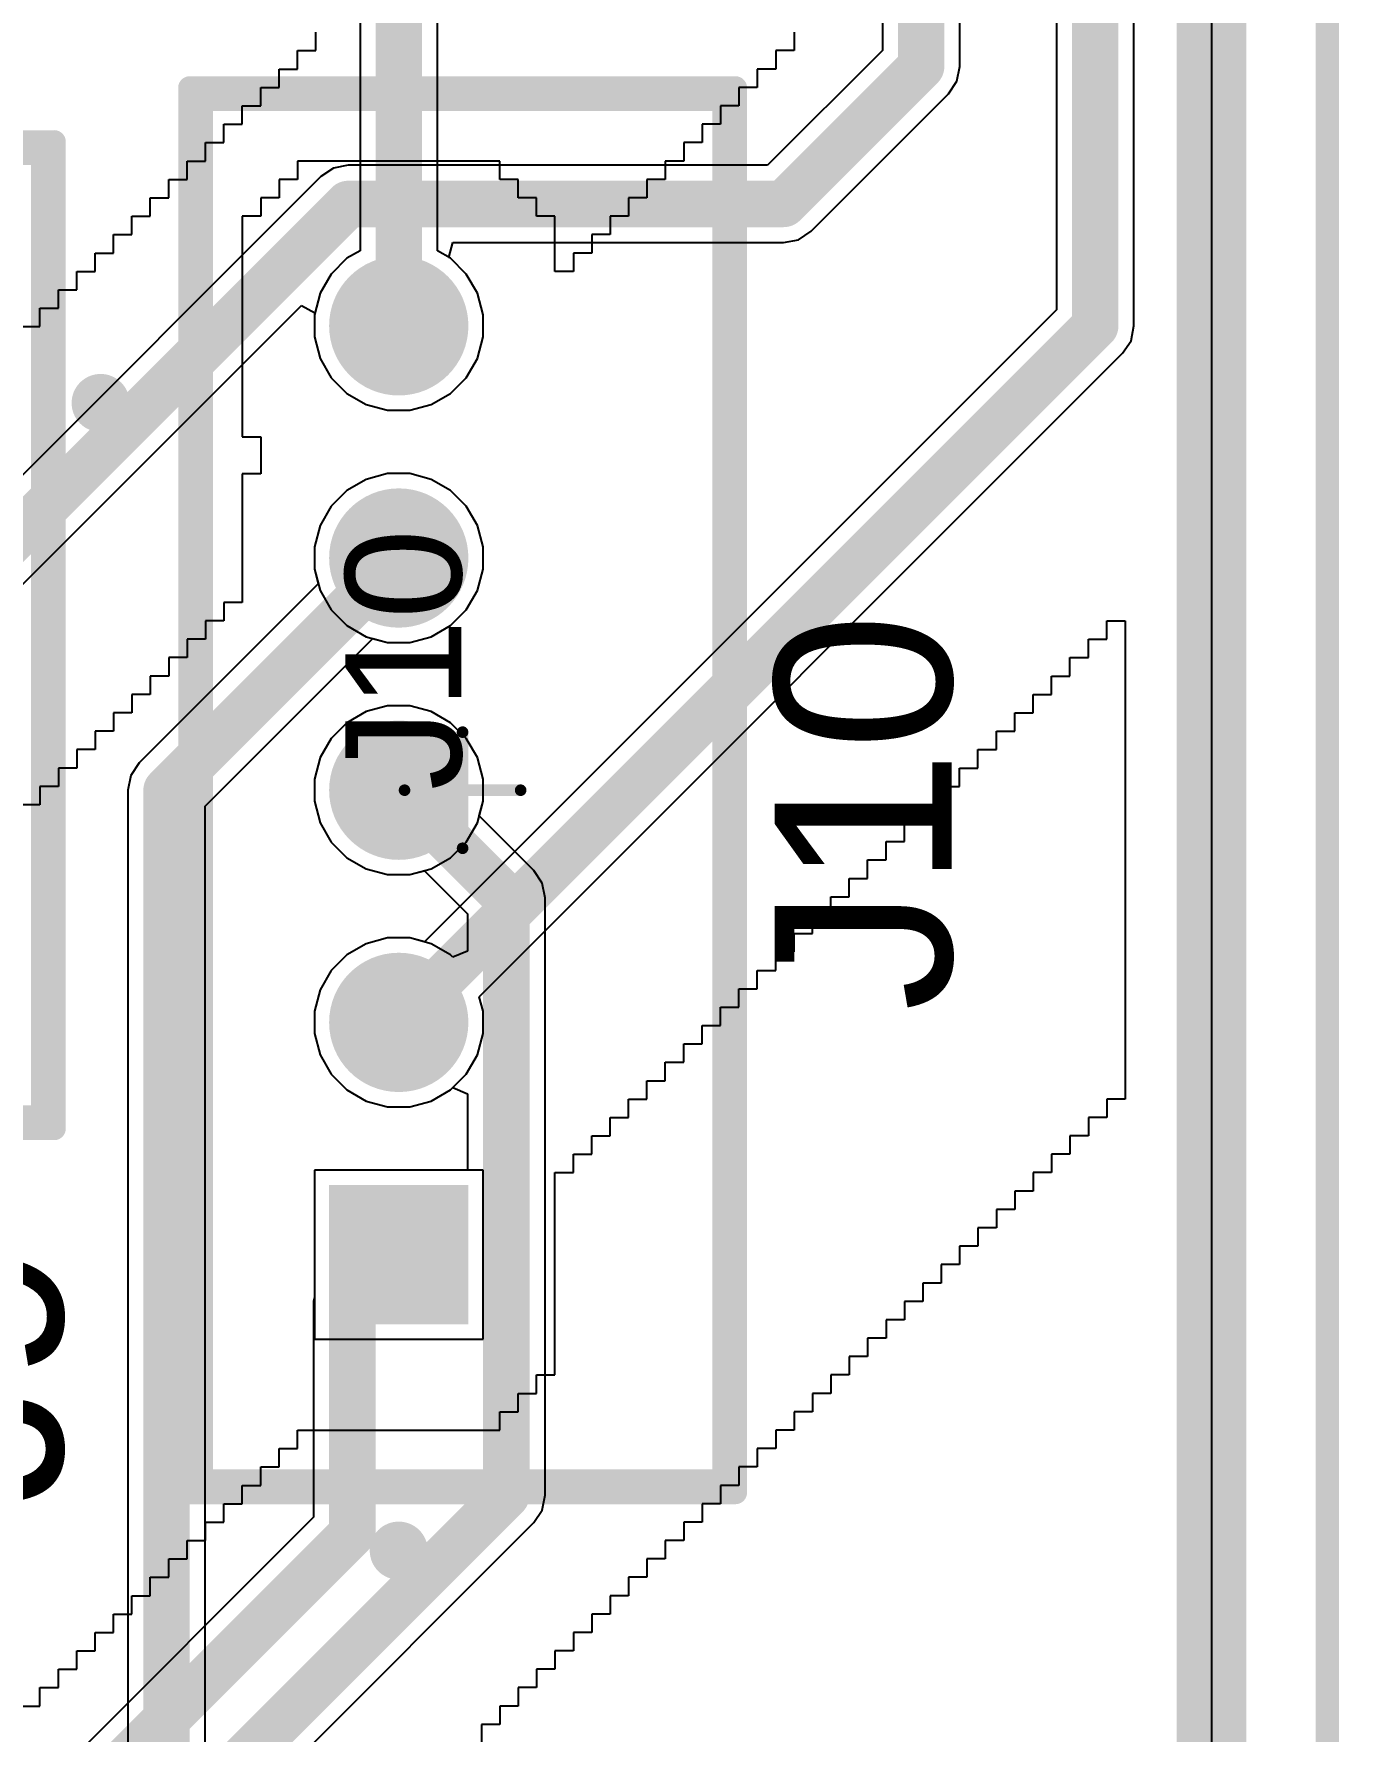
# Model space of a CAD drawing. Header units: inches. Extents: x 1.37 to 7.44, y 1.69 to 5.2.
# Drawn here: x 7.002 to 7.445, y 2.358 to 2.934 of the extents above; entities that cross this region are included whole.
import ezdxf

# ---------------------------------------------------------------- set-up
doc = ezdxf.new("R2010")
doc.units = ezdxf.units.IN
doc.header["$MEASUREMENT"] = 0
for name, color, linetype in [('Board', 216, 'Continuous'), ('Bottom Layer', 5, 'Continuous'), ('Bottom Overlay', 54, 'Continuous'), ('Bottom Solder', 6, 'Continuous'), ('Multi-Layer', 9, 'Continuous'), ('Pad Holes', 156, 'Continuous'), ('Top 3D Body', 56, 'Continuous'), ('Top Assembly', 56, 'Continuous'), ('Top Component Center', 56, 'Continuous'), ('Top Courtyard', 56, 'Continuous'), ('Top Layer', 1, 'Continuous'), ('Top Overlay', 2, 'Continuous'), ('Top Solder', 216, 'Continuous')]:
    doc.layers.add(name, color=color, linetype=linetype)
doc.styles.add('Arial', font='', dxfattribs={"height": 0.2})
doc.styles.get('Arial').set_extended_font_data('Arial')

# ---------------------------------------------------------------- blocks, each defined once
blk = doc.blocks.new('FP_B5B_PH_K_S_LF_SN_MFG_19')
at = {"layer": 'Bottom Layer'}
blk.add_hatch(color=5, dxfattribs=at).paths.add_polyline_path([(-0.1811, 0.04528), (-0.13386, 0.04528), (-0.13386, -0.00197), (-0.1811, -0.00197)])
h = blk.add_hatch(color=5, dxfattribs=at)
edge = h.paths.add_edge_path()
edge.add_arc((-0.07874, 0.02165), 0.02362, 0, 360)
h = blk.add_hatch(color=5, dxfattribs=at)
edge = h.paths.add_edge_path()
edge.add_arc((0, 0.02165), 0.02362, 0, 360)
h = blk.add_hatch(color=5, dxfattribs=at)
edge = h.paths.add_edge_path()
edge.add_arc((0.07874, 0.02165), 0.02362, 0, 360)
h = blk.add_hatch(color=5, dxfattribs=at)
edge = h.paths.add_edge_path()
edge.add_arc((0.15748, 0.02165), 0.02362, 0, 360)
at = {"layer": 'Bottom Solder'}
blk.add_hatch(color=6, dxfattribs=at).paths.add_polyline_path([(-0.1811, 0.04528), (-0.13386, 0.04528), (-0.13386, -0.00197), (-0.1811, -0.00197)])
h = blk.add_hatch(color=6, dxfattribs=at)
edge = h.paths.add_edge_path()
edge.add_arc((-0.07874, 0.02165), 0.02362, 0, 360)
h = blk.add_hatch(color=6, dxfattribs=at)
edge = h.paths.add_edge_path()
edge.add_arc((0, 0.02165), 0.02362, 0, 360)
h = blk.add_hatch(color=6, dxfattribs=at)
edge = h.paths.add_edge_path()
edge.add_arc((0.07874, 0.02165), 0.02362, 0, 360)
h = blk.add_hatch(color=6, dxfattribs=at)
edge = h.paths.add_edge_path()
edge.add_arc((0.15748, 0.02165), 0.02362, 0, 360)
at = {"layer": 'Multi-Layer'}
blk.add_hatch(color=9, dxfattribs=at).paths.add_polyline_path([(-0.1811, 0.04528), (-0.13386, 0.04528), (-0.13386, -0.00197), (-0.1811, -0.00197)])
h = blk.add_hatch(color=9, dxfattribs=at)
edge = h.paths.add_edge_path()
edge.add_arc((-0.07874, 0.02165), 0.02362, 0, 360)
h = blk.add_hatch(color=9, dxfattribs=at)
edge = h.paths.add_edge_path()
edge.add_arc((0, 0.02165), 0.02362, 0, 360)
h = blk.add_hatch(color=9, dxfattribs=at)
edge = h.paths.add_edge_path()
edge.add_arc((0.07874, 0.02165), 0.02362, 0, 360)
h = blk.add_hatch(color=9, dxfattribs=at)
edge = h.paths.add_edge_path()
edge.add_arc((0.15748, 0.02165), 0.02362, 0, 360)
at = {"layer": 'Pad Holes'}
h = blk.add_hatch(color=7, dxfattribs=at)
edge = h.paths.add_edge_path()
edge.add_arc((-0.15748, 0.02165), 0.01378, 0, 360)
h = blk.add_hatch(color=7, dxfattribs=at)
edge = h.paths.add_edge_path()
edge.add_arc((-0.07874, 0.02165), 0.01378, 0, 360)
h = blk.add_hatch(color=7, dxfattribs=at)
edge = h.paths.add_edge_path()
edge.add_arc((0, 0.02165), 0.01378, 0, 360)
h = blk.add_hatch(color=7, dxfattribs=at)
edge = h.paths.add_edge_path()
edge.add_arc((0.07874, 0.02165), 0.01378, 0, 360)
h = blk.add_hatch(color=7, dxfattribs=at)
edge = h.paths.add_edge_path()
edge.add_arc((0.15748, 0.02165), 0.01378, 0, 360)
at = {"layer": 'Top Layer'}
blk.add_hatch(color=1, dxfattribs=at).paths.add_polyline_path([(-0.1811, 0.04528), (-0.13386, 0.04528), (-0.13386, -0.00197), (-0.1811, -0.00197)])
h = blk.add_hatch(color=1, dxfattribs=at)
edge = h.paths.add_edge_path()
edge.add_arc((-0.07874, 0.02165), 0.02362, 0, 360)
h = blk.add_hatch(color=1, dxfattribs=at)
edge = h.paths.add_edge_path()
edge.add_arc((0, 0.02165), 0.02362, 0, 360)
h = blk.add_hatch(color=1, dxfattribs=at)
edge = h.paths.add_edge_path()
edge.add_arc((0.07874, 0.02165), 0.02362, 0, 360)
h = blk.add_hatch(color=1, dxfattribs=at)
edge = h.paths.add_edge_path()
edge.add_arc((0.15748, 0.02165), 0.02362, 0, 360)
at = {"layer": 'Top Solder'}
blk.add_hatch(color=216, dxfattribs=at).paths.add_polyline_path([(-0.1811, 0.04528), (-0.13386, 0.04528), (-0.13386, -0.00197), (-0.1811, -0.00197)])
h = blk.add_hatch(color=216, dxfattribs=at)
edge = h.paths.add_edge_path()
edge.add_arc((-0.07874, 0.02165), 0.02362, 0, 360)
h = blk.add_hatch(color=216, dxfattribs=at)
edge = h.paths.add_edge_path()
edge.add_arc((0, 0.02165), 0.02362, 0, 360)
h = blk.add_hatch(color=216, dxfattribs=at)
edge = h.paths.add_edge_path()
edge.add_arc((0.07874, 0.02165), 0.02362, 0, 360)
h = blk.add_hatch(color=216, dxfattribs=at)
edge = h.paths.add_edge_path()
edge.add_arc((0.15748, 0.02165), 0.02362, 0, 360)
at = {"layer": 'Top 3D Body'}
for points in [[(-0.23425, 0.08858, 0.00787, 0.00787, 0), (-0.23425, -0.08858, 0.00787, 0.00787, 0)], [(-0.23425, 0.08858, 0.00787, 0.00787, 0), (0.23425, 0.08858, 0.00787, 0.00787, 0)], [(0.23425, 0.08858, 0.00787, 0.00787, 0), (0.23425, -0.08858, 0.00787, 0.00787, 0)], [(-0.23425, -0.08858, 0.00787, 0.00787, 0), (0.23425, -0.08858, 0.00787, 0.00787, 0)]]:
    blk.add_lwpolyline(points, format="xyseb", dxfattribs=at)
for points in [[(-0.23622, 0.08858, 0.00394, 0.00394, 1), (-0.23228, 0.08858, 0.00394, 0.00394, 1)], [(-0.23622, 0.08858, 0.00394, 0.00394, 1), (-0.23228, 0.08858, 0.00394, 0.00394, 1)], [(0.23228, 0.08858, 0.00394, 0.00394, 1), (0.23622, 0.08858, 0.00394, 0.00394, 1)], [(0.23228, 0.08858, 0.00394, 0.00394, 1), (0.23622, 0.08858, 0.00394, 0.00394, 1)], [(-0.23622, -0.08858, 0.00394, 0.00394, 1), (-0.23228, -0.08858, 0.00394, 0.00394, 1)], [(-0.23622, -0.08858, 0.00394, 0.00394, 1), (-0.23228, -0.08858, 0.00394, 0.00394, 1)], [(0.23228, -0.08858, 0.00394, 0.00394, 1), (0.23622, -0.08858, 0.00394, 0.00394, 1)], [(0.23228, -0.08858, 0.00394, 0.00394, 1), (0.23622, -0.08858, 0.00394, 0.00394, 1)]]:
    blk.add_lwpolyline(points, format="xyseb", close=True, dxfattribs=at)
at = {"layer": 'Top Assembly'}
for points in [[(-0.23819, 0.09252, 0.00787, 0.00787, 0), (-0.23819, -0.09252, 0.00787, 0.00787, 0)], [(-0.23819, 0.09252, 0.00787, 0.00787, 0), (0.23819, 0.09252, 0.00787, 0.00787, 0)], [(0.23819, 0.09252, 0.00787, 0.00787, 0), (0.23819, -0.09252, 0.00787, 0.00787, 0)], [(-0.23819, -0.09252, 0.00787, 0.00787, 0), (0.23819, -0.09252, 0.00787, 0.00787, 0)]]:
    blk.add_lwpolyline(points, format="xyseb", dxfattribs=at)
for points in [[(-0.24016, 0.09252, 0.00394, 0.00394, 1), (-0.23622, 0.09252, 0.00394, 0.00394, 1)], [(-0.24016, 0.09252, 0.00394, 0.00394, 1), (-0.23622, 0.09252, 0.00394, 0.00394, 1)], [(0.23622, 0.09252, 0.00394, 0.00394, 1), (0.24016, 0.09252, 0.00394, 0.00394, 1)], [(0.23622, 0.09252, 0.00394, 0.00394, 1), (0.24016, 0.09252, 0.00394, 0.00394, 1)], [(-0.24016, -0.09252, 0.00394, 0.00394, 1), (-0.23622, -0.09252, 0.00394, 0.00394, 1)], [(-0.24016, -0.09252, 0.00394, 0.00394, 1), (-0.23622, -0.09252, 0.00394, 0.00394, 1)], [(0.23622, -0.09252, 0.00394, 0.00394, 1), (0.24016, -0.09252, 0.00394, 0.00394, 1)], [(0.23622, -0.09252, 0.00394, 0.00394, 1), (0.24016, -0.09252, 0.00394, 0.00394, 1)]]:
    blk.add_lwpolyline(points, format="xyseb", close=True, dxfattribs=at)
at = {"layer": 'Top Component Center'}
for points in [[(0, 0.01969, 0.00394, 0.00394, 0), (0, -0.01969, 0.00394, 0.00394, 0)], [(-0.01969, 0, 0.00394, 0.00394, 0), (0.01969, 0, 0.00394, 0.00394, 0)]]:
    blk.add_lwpolyline(points, format="xyseb", dxfattribs=at)
for points in [[(-0.00098, 0.01969, 0.00197, 0.00197, 1), (0.00098, 0.01969, 0.00197, 0.00197, 1)], [(-0.02067, 0, 0.00197, 0.00197, 1), (-0.0187, 0, 0.00197, 0.00197, 1)], [(0.0187, 0, 0.00197, 0.00197, 1), (0.02067, 0, 0.00197, 0.00197, 1)], [(-0.00098, -0.01969, 0.00197, 0.00197, 1), (0.00098, -0.01969, 0.00197, 0.00197, 1)]]:
    blk.add_lwpolyline(points, format="xyseb", close=True, dxfattribs=at)
at = {"layer": 'Top Courtyard'}
for points in [[(-0.23819, 0.09252, 0.00787, 0.00787, 0), (-0.23819, -0.09252, 0.00787, 0.00787, 0)], [(-0.23819, 0.09252, 0.00787, 0.00787, 0), (0.23819, 0.09252, 0.00787, 0.00787, 0)], [(0.23819, 0.09252, 0.00787, 0.00787, 0), (0.23819, -0.09252, 0.00787, 0.00787, 0)], [(-0.23819, -0.09252, 0.00787, 0.00787, 0), (0.23819, -0.09252, 0.00787, 0.00787, 0)]]:
    blk.add_lwpolyline(points, format="xyseb", dxfattribs=at)
for points in [[(-0.24016, 0.09252, 0.00394, 0.00394, 1), (-0.23622, 0.09252, 0.00394, 0.00394, 1)], [(-0.24016, 0.09252, 0.00394, 0.00394, 1), (-0.23622, 0.09252, 0.00394, 0.00394, 1)], [(0.23622, 0.09252, 0.00394, 0.00394, 1), (0.24016, 0.09252, 0.00394, 0.00394, 1)], [(0.23622, 0.09252, 0.00394, 0.00394, 1), (0.24016, 0.09252, 0.00394, 0.00394, 1)], [(-0.24016, -0.09252, 0.00394, 0.00394, 1), (-0.23622, -0.09252, 0.00394, 0.00394, 1)], [(-0.24016, -0.09252, 0.00394, 0.00394, 1), (-0.23622, -0.09252, 0.00394, 0.00394, 1)], [(0.23622, -0.09252, 0.00394, 0.00394, 1), (0.24016, -0.09252, 0.00394, 0.00394, 1)], [(0.23622, -0.09252, 0.00394, 0.00394, 1), (0.24016, -0.09252, 0.00394, 0.00394, 1)]]:
    blk.add_lwpolyline(points, format="xyseb", close=True, dxfattribs=at)
at = {"layer": 'Top Overlay'}
for points in [[(-0.23425, 0.08858, 0.00787, 0.00787, 0), (-0.23425, -0.08858, 0.00787, 0.00787, 0)], [(-0.23425, 0.08858, 0.00787, 0.00787, 0), (0.23425, 0.08858, 0.00787, 0.00787, 0)], [(0.23425, 0.08858, 0.00787, 0.00787, 0), (0.23425, -0.08858, 0.00787, 0.00787, 0)], [(-0.23425, -0.08858, 0.00787, 0.00787, 0), (0.23425, -0.08858, 0.00787, 0.00787, 0)]]:
    blk.add_lwpolyline(points, format="xyseb", dxfattribs=at)
for points in [[(-0.23622, 0.08858, 0.00394, 0.00394, 1), (-0.23228, 0.08858, 0.00394, 0.00394, 1)], [(-0.23622, 0.08858, 0.00394, 0.00394, 1), (-0.23228, 0.08858, 0.00394, 0.00394, 1)], [(0.23228, 0.08858, 0.00394, 0.00394, 1), (0.23622, 0.08858, 0.00394, 0.00394, 1)], [(0.23228, 0.08858, 0.00394, 0.00394, 1), (0.23622, 0.08858, 0.00394, 0.00394, 1)], [(-0.25295, 0.02165, 0.00984, 0.00984, 1), (-0.2628, 0.02165, 0.00984, 0.00984, 1)], [(-0.26526, 0.02165, 0.00492, 0.00492, 1), (-0.26033, 0.02165, 0.00492, 0.00492, 1)], [(-0.25541, 0.02165, 0.00492, 0.00492, 1), (-0.25049, 0.02165, 0.00492, 0.00492, 1)], [(-0.23622, -0.08858, 0.00394, 0.00394, 1), (-0.23228, -0.08858, 0.00394, 0.00394, 1)], [(-0.23622, -0.08858, 0.00394, 0.00394, 1), (-0.23228, -0.08858, 0.00394, 0.00394, 1)], [(0.23228, -0.08858, 0.00394, 0.00394, 1), (0.23622, -0.08858, 0.00394, 0.00394, 1)], [(0.23228, -0.08858, 0.00394, 0.00394, 1), (0.23622, -0.08858, 0.00394, 0.00394, 1)]]:
    blk.add_lwpolyline(points, format="xyseb", close=True, dxfattribs=at)
at = {"layer": 'Top Assembly', "style": 'Arial'}
blk.add_text('J10', height=0.03937, dxfattribs=at).set_placement((-0.00007, 0.00044))
blk = doc.blocks.new('FP_440054_3_MFG_20')
at = {"layer": 'Bottom Layer'}
h = blk.add_hatch(color=5, dxfattribs=at)
edge = h.paths.add_edge_path()
edge.add_arc((-0.07874, -0.02362), 0.02559, 0, 360)
h = blk.add_hatch(color=5, dxfattribs=at)
edge = h.paths.add_edge_path()
edge.add_arc((0, -0.02362), 0.02559, 0, 360)
blk.add_hatch(color=5, dxfattribs=at).paths.add_polyline_path([(0.05315, 0.00197), (0.10433, 0.00197), (0.10433, -0.04921), (0.05315, -0.04921)])
at = {"layer": 'Bottom Solder'}
h = blk.add_hatch(color=6, dxfattribs=at)
edge = h.paths.add_edge_path()
edge.add_arc((-0.07874, -0.02362), 0.02559, 0, 360)
h = blk.add_hatch(color=6, dxfattribs=at)
edge = h.paths.add_edge_path()
edge.add_arc((0, -0.02362), 0.02559, 0, 360)
blk.add_hatch(color=6, dxfattribs=at).paths.add_polyline_path([(0.05315, 0.00197), (0.10433, 0.00197), (0.10433, -0.04921), (0.05315, -0.04921)])
at = {"layer": 'Multi-Layer'}
h = blk.add_hatch(color=9, dxfattribs=at)
edge = h.paths.add_edge_path()
edge.add_arc((-0.07874, -0.02362), 0.02559, 0, 360)
h = blk.add_hatch(color=9, dxfattribs=at)
edge = h.paths.add_edge_path()
edge.add_arc((0, -0.02362), 0.02559, 0, 360)
blk.add_hatch(color=9, dxfattribs=at).paths.add_polyline_path([(0.05315, 0.00197), (0.10433, 0.00197), (0.10433, -0.04921), (0.05315, -0.04921)])
at = {"layer": 'Pad Holes'}
h = blk.add_hatch(color=7, dxfattribs=at)
edge = h.paths.add_edge_path()
edge.add_arc((-0.07874, -0.02362), 0.01575, 0, 360)
h = blk.add_hatch(color=7, dxfattribs=at)
edge = h.paths.add_edge_path()
edge.add_arc((0, -0.02362), 0.01575, 0, 360)
h = blk.add_hatch(color=7, dxfattribs=at)
edge = h.paths.add_edge_path()
edge.add_arc((0.07874, -0.02362), 0.01575, 0, 360)
at = {"layer": 'Top Layer'}
h = blk.add_hatch(color=1, dxfattribs=at)
edge = h.paths.add_edge_path()
edge.add_arc((-0.07874, -0.02362), 0.02559, 0, 360)
h = blk.add_hatch(color=1, dxfattribs=at)
edge = h.paths.add_edge_path()
edge.add_arc((0, -0.02362), 0.02559, 0, 360)
blk.add_hatch(color=1, dxfattribs=at).paths.add_polyline_path([(0.05315, 0.00197), (0.10433, 0.00197), (0.10433, -0.04921), (0.05315, -0.04921)])
at = {"layer": 'Top Solder'}
h = blk.add_hatch(color=216, dxfattribs=at)
edge = h.paths.add_edge_path()
edge.add_arc((-0.07874, -0.02362), 0.02559, 0, 360)
h = blk.add_hatch(color=216, dxfattribs=at)
edge = h.paths.add_edge_path()
edge.add_arc((0, -0.02362), 0.02559, 0, 360)
blk.add_hatch(color=216, dxfattribs=at).paths.add_polyline_path([(0.05315, 0.00197), (0.10433, 0.00197), (0.10433, -0.04921), (0.05315, -0.04921)])
at = {"layer": 'Top 3D Body'}
for points in [[(-0.16339, 0.09843, 0.00787, 0.00787, 0), (-0.16339, -0.09843, 0.00787, 0.00787, 0)], [(-0.16339, 0.09843, 0.00787, 0.00787, 0), (0.16339, 0.09843, 0.00787, 0.00787, 0)], [(0.16339, 0.09843, 0.00787, 0.00787, 0), (0.16339, -0.09843, 0.00787, 0.00787, 0)], [(-0.16339, -0.09843, 0.00787, 0.00787, 0), (0.16339, -0.09843, 0.00787, 0.00787, 0)]]:
    blk.add_lwpolyline(points, format="xyseb", dxfattribs=at)
for points in [[(-0.16535, 0.09843, 0.00394, 0.00394, 1), (-0.16142, 0.09843, 0.00394, 0.00394, 1)], [(-0.16535, 0.09843, 0.00394, 0.00394, 1), (-0.16142, 0.09843, 0.00394, 0.00394, 1)], [(0.16142, 0.09843, 0.00394, 0.00394, 1), (0.16535, 0.09843, 0.00394, 0.00394, 1)], [(0.16142, 0.09843, 0.00394, 0.00394, 1), (0.16535, 0.09843, 0.00394, 0.00394, 1)], [(-0.16535, -0.09843, 0.00394, 0.00394, 1), (-0.16142, -0.09843, 0.00394, 0.00394, 1)], [(-0.16535, -0.09843, 0.00394, 0.00394, 1), (-0.16142, -0.09843, 0.00394, 0.00394, 1)], [(0.16142, -0.09843, 0.00394, 0.00394, 1), (0.16535, -0.09843, 0.00394, 0.00394, 1)], [(0.16142, -0.09843, 0.00394, 0.00394, 1), (0.16535, -0.09843, 0.00394, 0.00394, 1)]]:
    blk.add_lwpolyline(points, format="xyseb", close=True, dxfattribs=at)
at = {"layer": 'Top Assembly'}
for points in [[(-0.16732, 0.10236, 0.00787, 0.00787, 0), (-0.16732, -0.10236, 0.00787, 0.00787, 0)], [(-0.16732, 0.10236, 0.00787, 0.00787, 0), (0.16732, 0.10236, 0.00787, 0.00787, 0)], [(0.16732, 0.10236, 0.00787, 0.00787, 0), (0.16732, -0.10236, 0.00787, 0.00787, 0)], [(-0.16732, -0.10236, 0.00787, 0.00787, 0), (0.16732, -0.10236, 0.00787, 0.00787, 0)]]:
    blk.add_lwpolyline(points, format="xyseb", dxfattribs=at)
for points in [[(-0.16929, 0.10236, 0.00394, 0.00394, 1), (-0.16535, 0.10236, 0.00394, 0.00394, 1)], [(-0.16929, 0.10236, 0.00394, 0.00394, 1), (-0.16535, 0.10236, 0.00394, 0.00394, 1)], [(0.16535, 0.10236, 0.00394, 0.00394, 1), (0.16929, 0.10236, 0.00394, 0.00394, 1)], [(0.16535, 0.10236, 0.00394, 0.00394, 1), (0.16929, 0.10236, 0.00394, 0.00394, 1)], [(-0.16929, -0.10236, 0.00394, 0.00394, 1), (-0.16535, -0.10236, 0.00394, 0.00394, 1)], [(-0.16929, -0.10236, 0.00394, 0.00394, 1), (-0.16535, -0.10236, 0.00394, 0.00394, 1)], [(0.16535, -0.10236, 0.00394, 0.00394, 1), (0.16929, -0.10236, 0.00394, 0.00394, 1)], [(0.16535, -0.10236, 0.00394, 0.00394, 1), (0.16929, -0.10236, 0.00394, 0.00394, 1)]]:
    blk.add_lwpolyline(points, format="xyseb", close=True, dxfattribs=at)
at = {"layer": 'Top Component Center'}
for points in [[(0, 0.01969, 0.00394, 0.00394, 0), (0, -0.01969, 0.00394, 0.00394, 0)], [(-0.01969, 0, 0.00394, 0.00394, 0), (0.01969, 0, 0.00394, 0.00394, 0)]]:
    blk.add_lwpolyline(points, format="xyseb", dxfattribs=at)
for points in [[(-0.00098, 0.01969, 0.00197, 0.00197, 1), (0.00098, 0.01969, 0.00197, 0.00197, 1)], [(-0.02067, 0, 0.00197, 0.00197, 1), (-0.0187, 0, 0.00197, 0.00197, 1)], [(0.0187, 0, 0.00197, 0.00197, 1), (0.02067, 0, 0.00197, 0.00197, 1)], [(-0.00098, -0.01969, 0.00197, 0.00197, 1), (0.00098, -0.01969, 0.00197, 0.00197, 1)]]:
    blk.add_lwpolyline(points, format="xyseb", close=True, dxfattribs=at)
at = {"layer": 'Top Courtyard'}
for points in [[(-0.16732, 0.10236, 0.00787, 0.00787, 0), (-0.16732, -0.10236, 0.00787, 0.00787, 0)], [(-0.16732, 0.10236, 0.00787, 0.00787, 0), (0.16732, 0.10236, 0.00787, 0.00787, 0)], [(0.16732, 0.10236, 0.00787, 0.00787, 0), (0.16732, -0.10236, 0.00787, 0.00787, 0)], [(-0.16732, -0.10236, 0.00787, 0.00787, 0), (0.16732, -0.10236, 0.00787, 0.00787, 0)]]:
    blk.add_lwpolyline(points, format="xyseb", dxfattribs=at)
for points in [[(-0.16929, 0.10236, 0.00394, 0.00394, 1), (-0.16535, 0.10236, 0.00394, 0.00394, 1)], [(-0.16929, 0.10236, 0.00394, 0.00394, 1), (-0.16535, 0.10236, 0.00394, 0.00394, 1)], [(0.16535, 0.10236, 0.00394, 0.00394, 1), (0.16929, 0.10236, 0.00394, 0.00394, 1)], [(0.16535, 0.10236, 0.00394, 0.00394, 1), (0.16929, 0.10236, 0.00394, 0.00394, 1)], [(-0.16929, -0.10236, 0.00394, 0.00394, 1), (-0.16535, -0.10236, 0.00394, 0.00394, 1)], [(-0.16929, -0.10236, 0.00394, 0.00394, 1), (-0.16535, -0.10236, 0.00394, 0.00394, 1)], [(0.16535, -0.10236, 0.00394, 0.00394, 1), (0.16929, -0.10236, 0.00394, 0.00394, 1)], [(0.16535, -0.10236, 0.00394, 0.00394, 1), (0.16929, -0.10236, 0.00394, 0.00394, 1)]]:
    blk.add_lwpolyline(points, format="xyseb", close=True, dxfattribs=at)
at = {"layer": 'Top Overlay'}
for points in [[(-0.16339, 0.09843, 0.00787, 0.00787, 0), (-0.16339, -0.09843, 0.00787, 0.00787, 0)], [(-0.16339, 0.09843, 0.00787, 0.00787, 0), (0.16339, 0.09843, 0.00787, 0.00787, 0)], [(0.16339, 0.09843, 0.00787, 0.00787, 0), (0.16339, -0.09843, 0.00787, 0.00787, 0)], [(-0.16339, -0.09843, 0.00787, 0.00787, 0), (0.16339, -0.09843, 0.00787, 0.00787, 0)]]:
    blk.add_lwpolyline(points, format="xyseb", dxfattribs=at)
for points in [[(-0.16535, 0.09843, 0.00394, 0.00394, 1), (-0.16142, 0.09843, 0.00394, 0.00394, 1)], [(-0.16535, 0.09843, 0.00394, 0.00394, 1), (-0.16142, 0.09843, 0.00394, 0.00394, 1)], [(0.16142, 0.09843, 0.00394, 0.00394, 1), (0.16535, 0.09843, 0.00394, 0.00394, 1)], [(0.16142, 0.09843, 0.00394, 0.00394, 1), (0.16535, 0.09843, 0.00394, 0.00394, 1)], [(-0.16535, -0.09843, 0.00394, 0.00394, 1), (-0.16142, -0.09843, 0.00394, 0.00394, 1)], [(-0.16535, -0.09843, 0.00394, 0.00394, 1), (-0.16142, -0.09843, 0.00394, 0.00394, 1)], [(0.16142, -0.09843, 0.00394, 0.00394, 1), (0.16535, -0.09843, 0.00394, 0.00394, 1)], [(0.16142, -0.09843, 0.00394, 0.00394, 1), (0.16535, -0.09843, 0.00394, 0.00394, 1)], [(0.08366, -0.11811, 0.00984, 0.00984, 1), (0.07382, -0.11811, 0.00984, 0.00984, 1)], [(0.07136, -0.11811, 0.00492, 0.00492, 1), (0.07628, -0.11811, 0.00492, 0.00492, 1)], [(0.0812, -0.11811, 0.00492, 0.00492, 1), (0.08612, -0.11811, 0.00492, 0.00492, 1)]]:
    blk.add_lwpolyline(points, format="xyseb", close=True, dxfattribs=at)
at = {"layer": 'Top Assembly', "style": 'Arial'}
blk.add_text('J9', height=0.03937, dxfattribs=at).set_placement((-0.00007, -0.00697))

msp = doc.modelspace()

# ---------------------------------------------------------------- linework, layer by layer
at = {"layer": 'Board'}
msp.add_lwpolyline([(7.44094, 1.69291, 0.00787, 0.00787, 0), (7.44094, 5.19685, 0.00787, 0.00787, 0)], format="xyseb", dxfattribs=at)
at = {"layer": 'Bottom Layer'}
for p, q in [((7.40157, 5.15748), (7.40157, 2.12598)), ((7.37533, 2.83465), (7.37533, 4.84252)), ((7.34908, 4.83708), (7.34908, 2.84008)), ((7.11286, 3.04356), (7.11286, 2.86012)), ((7.13911, 2.86012), (7.13911, 3.03812)), ((7.10841, 2.85755), (7.10308, 2.85222)), ((7.11286, 2.86012), (7.10841, 2.85755)), ((7.14356, 2.85755), (7.13911, 2.86012)), ((7.14889, 2.85222), (7.14356, 2.85755)), ((7.10308, 2.85222), (7.09931, 2.84569)), ((7.15266, 2.84569), (7.14889, 2.85222)), ((7.09931, 2.84569), (7.09736, 2.83841)), ((7.15461, 2.83841), (7.15266, 2.84569)), ((7.09736, 2.83841), (7.09736, 2.83088)), ((7.34908, 2.84008), (7.13471, 2.62572)), ((7.15461, 2.83088), (7.15461, 2.83841)), ((7.37433, 2.82962), (7.37533, 2.83465)), ((7.09736, 2.83088), (7.09931, 2.8236)), ((7.15266, 2.8236), (7.15461, 2.83088)), ((7.37149, 2.82536), (7.37433, 2.82962)), ((7.09931, 2.8236), (7.10308, 2.81707)), ((7.14889, 2.81707), (7.15266, 2.8236)), ((7.15328, 2.60715), (7.37149, 2.82536)), ((7.10308, 2.81707), (7.10841, 2.81174)), ((7.14356, 2.81174), (7.14889, 2.81707)), ((7.10841, 2.81174), (7.11494, 2.80797)), ((7.13703, 2.80797), (7.14356, 2.81174)), ((7.11494, 2.80797), (7.12222, 2.80602)), ((7.12222, 2.80602), (7.12975, 2.80602)), ((7.12975, 2.80602), (7.13703, 2.80797)), ((7.11494, 2.78258), (7.10841, 2.77881)), ((7.12222, 2.78453), (7.11494, 2.78258)), ((7.12975, 2.78453), (7.12222, 2.78453)), ((7.13703, 2.78258), (7.12975, 2.78453)), ((7.14356, 2.77881), (7.13703, 2.78258)), ((7.10841, 2.77881), (7.10308, 2.77348)), ((7.14889, 2.77348), (7.14356, 2.77881)), ((7.10308, 2.77348), (7.09931, 2.76695)), ((7.15266, 2.76695), (7.14889, 2.77348)), ((7.09931, 2.76695), (7.09736, 2.75967)), ((7.15461, 2.75967), (7.15266, 2.76695)), ((7.09736, 2.75967), (7.09736, 2.75214)), ((7.15461, 2.75214), (7.15461, 2.75967)), ((7.09736, 2.75214), (7.09869, 2.74718)), ((7.15266, 2.74486), (7.15461, 2.75214)), ((7.09869, 2.74718), (7.03796, 2.68645)), ((7.14889, 2.73833), (7.15266, 2.74486)), ((7.14356, 2.733), (7.14889, 2.73833)), ((7.06037, 2.67173), (7.11725, 2.72861)), ((7.11725, 2.72861), (7.12222, 2.72728)), ((7.12975, 2.72728), (7.13703, 2.72923)), ((7.13703, 2.72923), (7.14356, 2.733)), ((7.12222, 2.72728), (7.12975, 2.72728)), ((7.12222, 2.70579), (7.11494, 2.70384)), ((7.12975, 2.70579), (7.12222, 2.70579)), ((7.13703, 2.70384), (7.12975, 2.70579)), ((7.10841, 2.70007), (7.10308, 2.69474)), ((7.11494, 2.70384), (7.10841, 2.70007)), ((7.14356, 2.70007), (7.13703, 2.70384)), ((7.14889, 2.69474), (7.14356, 2.70007)), ((7.10308, 2.69474), (7.09931, 2.68821)), ((7.15266, 2.68821), (7.14889, 2.69474)), ((7.09931, 2.68821), (7.09736, 2.68093)), ((7.15461, 2.68093), (7.15266, 2.68821)), ((7.03512, 2.68219), (7.03412, 2.67717)), ((7.03796, 2.68645), (7.03512, 2.68219)), ((7.03412, 2.67717), (7.03412, 2.12598)), ((7.09736, 2.68093), (7.09736, 2.6734)), ((7.15461, 2.6734), (7.15461, 2.68093)), ((7.06037, 2.12598), (7.06037, 2.67173)), ((7.09736, 2.6734), (7.09931, 2.66612)), ((7.15266, 2.66612), (7.15461, 2.6734)), ((7.09931, 2.66612), (7.10308, 2.65959)), ((7.14889, 2.65959), (7.15266, 2.66612)), ((7.10308, 2.65959), (7.10841, 2.65426)), ((7.14356, 2.65426), (7.14889, 2.65959)), ((7.10841, 2.65426), (7.11494, 2.65049)), ((7.13703, 2.65049), (7.14356, 2.65426)), ((7.11494, 2.65049), (7.12222, 2.64854)), ((7.12222, 2.64854), (7.12975, 2.64854)), ((7.12975, 2.64854), (7.13703, 2.65049)), ((7.11494, 2.6251), (7.10841, 2.62133)), ((7.12222, 2.62705), (7.11494, 2.6251)), ((7.12975, 2.62705), (7.12222, 2.62705)), ((7.13471, 2.62572), (7.12975, 2.62705)), ((7.10841, 2.62133), (7.10308, 2.616)), ((7.10308, 2.616), (7.09931, 2.60947)), ((7.09931, 2.60947), (7.09736, 2.60219)), ((7.09736, 2.60219), (7.09736, 2.59466)), ((7.15461, 2.60219), (7.15328, 2.60715)), ((7.15461, 2.59466), (7.15461, 2.60219)), ((7.09736, 2.59466), (7.09931, 2.58738)), ((7.15266, 2.58738), (7.15461, 2.59466)), ((7.09931, 2.58738), (7.10308, 2.58085)), ((7.14889, 2.58085), (7.15266, 2.58738)), ((7.10308, 2.58085), (7.10841, 2.57552)), ((7.14356, 2.57552), (7.14889, 2.58085)), ((7.10841, 2.57552), (7.11494, 2.57175)), ((7.13703, 2.57175), (7.14356, 2.57552)), ((7.11494, 2.57175), (7.12222, 2.5698)), ((7.12222, 2.5698), (7.12975, 2.5698)), ((7.12975, 2.5698), (7.13703, 2.57175)), ((7.15461, 2.54831), (7.09736, 2.54831)), ((7.09736, 2.54831), (7.09736, 2.49106)), ((7.15461, 2.49106), (7.15461, 2.54831)), ((7.09736, 2.49106), (7.15461, 2.49106))]:
    msp.add_line(p, q, dxfattribs=at)
for points in [[(7.3622, 2.83465, 0.01575, 0.01575, 0), (7.3622, 4.84252, 0.01575, 0.01575, 0)], [(7.12598, 2.83465, 0.01575, 0.01575, 0), (7.12598, 3.04356, 0.01575, 0.01575, 0)], [(7.12598, 2.59843, 0.01575, 0.01575, 0), (7.3622, 2.83465, 0.01575, 0.01575, 0)], [(7.04724, 2.67717, 0.01575, 0.01575, 0), (7.12598, 2.75591, 0.01575, 0.01575, 0)], [(7.04724, 1.82025, 0.01575, 0.01575, 0), (7.04724, 2.67717, 0.01575, 0.01575, 0)]]:
    msp.add_lwpolyline(points, format="xyseb", dxfattribs=at)
for points in [[(7.12205, 2.83465, 0.00787, 0.00787, 1), (7.12992, 2.83465, 0.00787, 0.00787, 1)], [(7.35827, 2.83465, 0.00787, 0.00787, 1), (7.36614, 2.83465, 0.00787, 0.00787, 1)], [(7.35827, 2.83465, 0.00787, 0.00787, 1), (7.36614, 2.83465, 0.00787, 0.00787, 1)], [(7.12205, 2.75591, 0.00787, 0.00787, 1), (7.12992, 2.75591, 0.00787, 0.00787, 1)], [(7.04331, 2.67717, 0.00787, 0.00787, 1), (7.05118, 2.67717, 0.00787, 0.00787, 1)], [(7.04331, 2.67717, 0.00787, 0.00787, 1), (7.05118, 2.67717, 0.00787, 0.00787, 1)], [(7.12205, 2.59843, 0.00787, 0.00787, 1), (7.12992, 2.59843, 0.00787, 0.00787, 1)]]:
    msp.add_lwpolyline(points, format="xyseb", close=True, dxfattribs=at)
at = {"layer": 'Bottom Overlay'}
for p, q in [((7.09787, 2.92797), (7.09787, 2.9342)), ((7.26005, 2.9342), (7.26005, 2.92797)), ((7.09164, 2.92173), (7.09164, 2.92797)), ((7.09164, 2.92797), (7.09787, 2.92797)), ((7.26005, 2.92797), (7.25382, 2.92797)), ((7.25382, 2.92797), (7.25382, 2.92173)), ((7.0854, 2.91549), (7.0854, 2.92173)), ((7.0854, 2.92173), (7.09164, 2.92173)), ((7.25382, 2.92173), (7.24758, 2.92173)), ((7.24758, 2.92173), (7.24758, 2.91549)), ((7.07916, 2.90925), (7.07916, 2.91549)), ((7.07916, 2.91549), (7.0854, 2.91549)), ((7.24758, 2.91549), (7.24134, 2.91549)), ((7.24134, 2.91549), (7.24134, 2.90925)), ((7.07292, 2.90302), (7.07292, 2.90925)), ((7.07292, 2.90925), (7.07916, 2.90925)), ((7.24134, 2.90925), (7.2351, 2.90925)), ((7.2351, 2.90925), (7.2351, 2.90302)), ((7.06669, 2.89678), (7.06669, 2.90302)), ((7.06669, 2.90302), (7.07292, 2.90302)), ((7.2351, 2.90302), (7.22886, 2.90302)), ((7.22886, 2.90302), (7.22886, 2.89678)), ((7.06045, 2.89054), (7.06045, 2.89678)), ((7.06045, 2.89678), (7.06669, 2.89678)), ((7.22886, 2.89678), (7.22263, 2.89678)), ((7.22263, 2.89678), (7.22263, 2.89054)), ((7.05421, 2.8843), (7.05421, 2.89054)), ((7.05421, 2.89054), (7.06045, 2.89054)), ((7.16025, 2.89054), (7.09164, 2.89054)), ((7.09164, 2.89054), (7.09164, 2.8843)), ((7.16025, 2.8843), (7.16025, 2.89054)), ((7.22263, 2.89054), (7.21639, 2.89054)), ((7.21639, 2.89054), (7.21639, 2.8843)), ((7.04797, 2.87807), (7.04797, 2.8843)), ((7.04797, 2.8843), (7.05421, 2.8843)), ((7.09164, 2.8843), (7.0854, 2.8843)), ((7.0854, 2.8843), (7.0854, 2.87807)), ((7.16649, 2.8843), (7.16025, 2.8843)), ((7.16649, 2.87807), (7.16649, 2.8843)), ((7.21639, 2.8843), (7.21015, 2.8843)), ((7.21015, 2.8843), (7.21015, 2.87807)), ((7.04174, 2.87183), (7.04174, 2.87807)), ((7.04174, 2.87807), (7.04797, 2.87807)), ((7.0854, 2.87807), (7.07916, 2.87807)), ((7.07916, 2.87807), (7.07916, 2.87183)), ((7.17273, 2.87807), (7.16649, 2.87807)), ((7.17273, 2.87183), (7.17273, 2.87807)), ((7.21015, 2.87807), (7.20391, 2.87807)), ((7.20391, 2.87807), (7.20391, 2.87183)), ((7.0355, 2.86559), (7.0355, 2.87183)), ((7.0355, 2.87183), (7.04174, 2.87183)), ((7.07916, 2.87183), (7.07292, 2.87183)), ((7.07292, 2.87183), (7.07292, 2.79698)), ((7.17896, 2.87183), (7.17273, 2.87183)), ((7.17896, 2.85312), (7.17896, 2.87183)), ((7.20391, 2.87183), (7.19768, 2.87183)), ((7.19768, 2.87183), (7.19768, 2.86559)), ((7.02926, 2.85935), (7.02926, 2.86559)), ((7.02926, 2.86559), (7.0355, 2.86559)), ((7.19768, 2.86559), (7.19144, 2.86559)), ((7.19144, 2.86559), (7.19144, 2.85935)), ((7.02302, 2.85312), (7.02302, 2.85935)), ((7.02302, 2.85935), (7.02926, 2.85935)), ((7.19144, 2.85935), (7.1852, 2.85935)), ((7.1852, 2.85935), (7.1852, 2.85312)), ((7.01678, 2.84688), (7.01678, 2.85312)), ((7.01678, 2.85312), (7.02302, 2.85312)), ((7.1852, 2.85312), (7.17896, 2.85312)), ((7.01055, 2.84064), (7.01055, 2.84688)), ((7.01055, 2.84688), (7.01678, 2.84688)), ((7.00431, 2.8344), (7.00431, 2.84064)), ((7.00431, 2.84064), (7.01055, 2.84064)), ((6.99807, 2.8344), (7.00431, 2.8344)), ((7.07292, 2.79698), (7.07916, 2.79698)), ((7.07916, 2.79698), (7.07916, 2.7845)), ((7.07916, 2.7845), (7.07292, 2.7845)), ((7.07292, 2.7845), (7.07292, 2.74084)), ((7.07292, 2.74084), (7.06669, 2.74084)), ((7.06669, 2.74084), (7.06669, 2.7346)), ((7.06669, 2.7346), (7.06045, 2.7346)), ((7.06045, 2.7346), (7.06045, 2.72836)), ((7.36609, 2.72836), (7.36609, 2.7346)), ((7.36609, 2.7346), (7.37233, 2.7346)), ((7.37233, 2.7346), (7.37233, 2.57242)), ((7.06045, 2.72836), (7.05421, 2.72836)), ((7.05421, 2.72836), (7.05421, 2.72213)), ((7.35986, 2.72213), (7.35986, 2.72836)), ((7.35986, 2.72836), (7.36609, 2.72836)), ((7.05421, 2.72213), (7.04797, 2.72213)), ((7.04797, 2.72213), (7.04797, 2.71589)), ((7.35362, 2.71589), (7.35362, 2.72213)), ((7.35362, 2.72213), (7.35986, 2.72213)), ((7.04797, 2.71589), (7.04174, 2.71589)), ((7.04174, 2.71589), (7.04174, 2.70965)), ((7.34738, 2.70965), (7.34738, 2.71589)), ((7.34738, 2.71589), (7.35362, 2.71589)), ((7.04174, 2.70965), (7.0355, 2.70965)), ((7.0355, 2.70965), (7.0355, 2.70341)), ((7.34114, 2.70341), (7.34114, 2.70965)), ((7.34114, 2.70965), (7.34738, 2.70965)), ((7.0355, 2.70341), (7.02926, 2.70341)), ((7.02926, 2.70341), (7.02926, 2.69717)), ((7.3349, 2.69717), (7.3349, 2.70341)), ((7.3349, 2.70341), (7.34114, 2.70341)), ((7.02926, 2.69717), (7.02302, 2.69717)), ((7.02302, 2.69717), (7.02302, 2.69094)), ((7.32867, 2.69094), (7.32867, 2.69717)), ((7.32867, 2.69717), (7.3349, 2.69717)), ((7.02302, 2.69094), (7.01678, 2.69094)), ((7.01678, 2.69094), (7.01678, 2.6847)), ((7.32243, 2.6847), (7.32243, 2.69094)), ((7.32243, 2.69094), (7.32867, 2.69094)), ((7.01678, 2.6847), (7.01055, 2.6847)), ((7.01055, 2.6847), (7.01055, 2.67846)), ((7.31619, 2.67846), (7.31619, 2.6847)), ((7.31619, 2.6847), (7.32243, 2.6847)), ((7.01055, 2.67846), (7.00431, 2.67846)), ((7.00431, 2.67846), (7.00431, 2.67222)), ((7.30995, 2.67222), (7.30995, 2.67846)), ((7.30995, 2.67846), (7.31619, 2.67846)), ((7.00431, 2.67222), (6.99807, 2.67222)), ((7.30372, 2.66599), (7.30372, 2.67222)), ((7.30372, 2.67222), (7.30995, 2.67222)), ((7.29748, 2.65975), (7.29748, 2.66599)), ((7.29748, 2.66599), (7.30372, 2.66599)), ((7.29124, 2.65351), (7.29124, 2.65975)), ((7.29124, 2.65975), (7.29748, 2.65975)), ((7.285, 2.64727), (7.285, 2.65351)), ((7.285, 2.65351), (7.29124, 2.65351)), ((7.27877, 2.64104), (7.27877, 2.64727)), ((7.27877, 2.64727), (7.285, 2.64727)), ((7.27253, 2.6348), (7.27253, 2.64104)), ((7.27253, 2.64104), (7.27877, 2.64104)), ((7.26629, 2.62856), (7.26629, 2.6348)), ((7.26629, 2.6348), (7.27253, 2.6348)), ((7.26005, 2.62232), (7.26005, 2.62856)), ((7.26005, 2.62856), (7.26629, 2.62856)), ((7.25382, 2.61608), (7.25382, 2.62232)), ((7.25382, 2.62232), (7.26005, 2.62232)), ((7.24758, 2.60985), (7.24758, 2.61608)), ((7.24758, 2.61608), (7.25382, 2.61608)), ((7.24134, 2.60361), (7.24134, 2.60985)), ((7.24134, 2.60985), (7.24758, 2.60985)), ((7.2351, 2.59737), (7.2351, 2.60361)), ((7.2351, 2.60361), (7.24134, 2.60361)), ((7.22886, 2.59113), (7.22886, 2.59737)), ((7.22886, 2.59737), (7.2351, 2.59737)), ((7.22263, 2.5849), (7.22263, 2.59113)), ((7.22263, 2.59113), (7.22886, 2.59113)), ((7.21639, 2.57866), (7.21639, 2.5849)), ((7.21639, 2.5849), (7.22263, 2.5849)), ((7.21015, 2.57242), (7.21015, 2.57866)), ((7.21015, 2.57866), (7.21639, 2.57866)), ((7.20391, 2.56618), (7.20391, 2.57242)), ((7.20391, 2.57242), (7.21015, 2.57242)), ((7.37233, 2.57242), (7.36609, 2.57242)), ((7.36609, 2.57242), (7.36609, 2.56618)), ((7.19768, 2.55995), (7.19768, 2.56618)), ((7.19768, 2.56618), (7.20391, 2.56618)), ((7.36609, 2.56618), (7.35986, 2.56618)), ((7.35986, 2.56618), (7.35986, 2.55995)), ((7.19144, 2.55371), (7.19144, 2.55995)), ((7.19144, 2.55995), (7.19768, 2.55995)), ((7.35986, 2.55995), (7.35362, 2.55995)), ((7.35362, 2.55995), (7.35362, 2.55371)), ((7.1852, 2.54747), (7.1852, 2.55371)), ((7.1852, 2.55371), (7.19144, 2.55371)), ((7.35362, 2.55371), (7.34738, 2.55371)), ((7.34738, 2.55371), (7.34738, 2.54747)), ((7.17896, 2.47886), (7.17896, 2.54747)), ((7.17896, 2.54747), (7.1852, 2.54747)), ((7.34738, 2.54747), (7.34114, 2.54747)), ((7.34114, 2.54747), (7.34114, 2.54123)), ((7.34114, 2.54123), (7.3349, 2.54123)), ((7.3349, 2.54123), (7.3349, 2.535)), ((7.3349, 2.535), (7.32867, 2.535)), ((7.32867, 2.535), (7.32867, 2.52876)), ((7.32867, 2.52876), (7.32243, 2.52876)), ((7.32243, 2.52876), (7.32243, 2.52252)), ((7.32243, 2.52252), (7.31619, 2.52252)), ((7.31619, 2.52252), (7.31619, 2.51628)), ((7.31619, 2.51628), (7.30995, 2.51628)), ((7.30995, 2.51628), (7.30995, 2.51005)), ((7.30995, 2.51005), (7.30372, 2.51005)), ((7.30372, 2.51005), (7.30372, 2.50381)), ((7.30372, 2.50381), (7.29748, 2.50381)), ((7.29748, 2.50381), (7.29748, 2.49757)), ((7.29748, 2.49757), (7.29124, 2.49757)), ((7.29124, 2.49757), (7.29124, 2.49133)), ((7.29124, 2.49133), (7.285, 2.49133)), ((7.285, 2.49133), (7.285, 2.48509)), ((7.285, 2.48509), (7.27877, 2.48509)), ((7.27877, 2.48509), (7.27877, 2.47886)), ((7.17273, 2.47262), (7.17273, 2.47886)), ((7.17273, 2.47886), (7.17896, 2.47886)), ((7.27877, 2.47886), (7.27253, 2.47886)), ((7.27253, 2.47886), (7.27253, 2.47262)), ((7.16649, 2.46638), (7.16649, 2.47262)), ((7.16649, 2.47262), (7.17273, 2.47262)), ((7.27253, 2.47262), (7.26629, 2.47262)), ((7.26629, 2.47262), (7.26629, 2.46638)), ((7.16025, 2.46014), (7.16025, 2.46638)), ((7.16025, 2.46638), (7.16649, 2.46638)), ((7.26629, 2.46638), (7.26005, 2.46638)), ((7.26005, 2.46638), (7.26005, 2.46014)), ((7.09164, 2.45391), (7.09164, 2.46014)), ((7.09164, 2.46014), (7.16025, 2.46014)), ((7.26005, 2.46014), (7.25382, 2.46014)), ((7.25382, 2.46014), (7.25382, 2.45391)), ((7.0854, 2.44767), (7.0854, 2.45391)), ((7.0854, 2.45391), (7.09164, 2.45391)), ((7.25382, 2.45391), (7.24758, 2.45391)), ((7.24758, 2.45391), (7.24758, 2.44767)), ((7.07916, 2.44143), (7.07916, 2.44767)), ((7.07916, 2.44767), (7.0854, 2.44767)), ((7.24758, 2.44767), (7.24134, 2.44767)), ((7.24134, 2.44767), (7.24134, 2.44143)), ((7.07292, 2.43519), (7.07292, 2.44143)), ((7.07292, 2.44143), (7.07916, 2.44143)), ((7.24134, 2.44143), (7.2351, 2.44143)), ((7.2351, 2.44143), (7.2351, 2.43519)), ((7.06669, 2.42896), (7.06669, 2.43519)), ((7.06669, 2.43519), (7.07292, 2.43519)), ((7.2351, 2.43519), (7.22886, 2.43519)), ((7.22886, 2.43519), (7.22886, 2.42896)), ((7.06045, 2.42272), (7.06045, 2.42896)), ((7.06045, 2.42896), (7.06669, 2.42896)), ((7.22886, 2.42896), (7.22263, 2.42896)), ((7.22263, 2.42896), (7.22263, 2.42272)), ((7.05421, 2.41648), (7.05421, 2.42272)), ((7.05421, 2.42272), (7.06045, 2.42272)), ((7.22263, 2.42272), (7.21639, 2.42272)), ((7.21639, 2.42272), (7.21639, 2.41648)), ((7.04797, 2.41024), (7.04797, 2.41648)), ((7.04797, 2.41648), (7.05421, 2.41648)), ((7.21639, 2.41648), (7.21015, 2.41648)), ((7.21015, 2.41648), (7.21015, 2.41024)), ((7.04174, 2.40401), (7.04174, 2.41024)), ((7.04174, 2.41024), (7.04797, 2.41024)), ((7.21015, 2.41024), (7.20391, 2.41024)), ((7.20391, 2.41024), (7.20391, 2.40401)), ((7.0355, 2.39777), (7.0355, 2.40401)), ((7.0355, 2.40401), (7.04174, 2.40401)), ((7.20391, 2.40401), (7.19768, 2.40401)), ((7.19768, 2.40401), (7.19768, 2.39777)), ((7.02926, 2.39153), (7.02926, 2.39777)), ((7.02926, 2.39777), (7.0355, 2.39777)), ((7.19768, 2.39777), (7.19144, 2.39777)), ((7.19144, 2.39777), (7.19144, 2.39153)), ((7.02302, 2.38529), (7.02302, 2.39153)), ((7.02302, 2.39153), (7.02926, 2.39153)), ((7.19144, 2.39153), (7.1852, 2.39153)), ((7.1852, 2.39153), (7.1852, 2.38529)), ((7.01678, 2.37905), (7.01678, 2.38529)), ((7.01678, 2.38529), (7.02302, 2.38529)), ((7.1852, 2.38529), (7.17896, 2.38529)), ((7.17896, 2.38529), (7.17896, 2.37905)), ((7.01055, 2.37282), (7.01055, 2.37905)), ((7.01055, 2.37905), (7.01678, 2.37905)), ((7.17896, 2.37905), (7.17273, 2.37905)), ((7.17273, 2.37905), (7.17273, 2.37282)), ((7.00431, 2.36658), (7.00431, 2.37282)), ((7.00431, 2.37282), (7.01055, 2.37282)), ((7.17273, 2.37282), (7.16649, 2.37282)), ((7.16649, 2.37282), (7.16649, 2.36658)), ((6.99807, 2.36658), (7.00431, 2.36658)), ((7.16649, 2.36658), (7.16025, 2.36658)), ((7.16025, 2.36658), (7.16025, 2.36034)), ((7.16025, 2.36034), (7.15401, 2.36034)), ((7.15401, 2.36034), (7.15401, 2.3541))]:
    msp.add_line(p, q, dxfattribs=at)
at = {"layer": 'Top Layer'}
for p, q in [((7.40157, 5.15748), (7.40157, 2.08661)), ((7.31628, 2.92261), (7.31628, 4.88025)), ((7.29002, 3.80592), (7.29002, 2.92805)), ((7.29002, 2.92805), (7.25109, 2.88911)), ((7.31528, 2.91759), (7.31628, 2.92261)), ((7.26581, 2.8667), (7.31243, 2.91333)), ((7.31243, 2.91333), (7.31528, 2.91759)), ((7.09958, 2.88527), (6.96441, 2.7501)), ((7.10384, 2.88811), (7.09958, 2.88527)), ((7.10886, 2.88911), (7.10384, 2.88811)), ((7.25109, 2.88911), (7.10886, 2.88911)), ((7.26155, 2.86386), (7.26581, 2.8667)), ((7.14302, 2.85786), (7.14436, 2.86286)), ((7.14436, 2.86286), (7.25652, 2.86286)), ((7.25652, 2.86286), (7.26155, 2.86386)), ((7.14356, 2.85755), (7.14302, 2.85786)), ((7.14889, 2.85222), (7.14356, 2.85755)), ((7.15266, 2.84569), (7.14889, 2.85222)), ((7.15461, 2.83841), (7.15266, 2.84569)), ((6.98682, 2.73538), (7.09304, 2.8416)), ((7.09304, 2.8416), (7.09752, 2.83901)), ((7.09752, 2.83901), (7.09736, 2.83841)), ((7.09736, 2.83841), (7.09736, 2.83088)), ((7.15461, 2.83088), (7.15461, 2.83841)), ((7.09736, 2.83088), (7.09931, 2.8236)), ((7.15266, 2.8236), (7.15461, 2.83088)), ((7.09931, 2.8236), (7.10308, 2.81707)), ((7.14889, 2.81707), (7.15266, 2.8236)), ((7.10308, 2.81707), (7.10841, 2.81174)), ((7.14356, 2.81174), (7.14889, 2.81707)), ((7.10841, 2.81174), (7.11494, 2.80797)), ((7.13703, 2.80797), (7.14356, 2.81174)), ((7.11494, 2.80797), (7.12222, 2.80602)), ((7.12222, 2.80602), (7.12975, 2.80602)), ((7.12975, 2.80602), (7.13703, 2.80797)), ((7.11494, 2.78258), (7.10841, 2.77881)), ((7.12222, 2.78453), (7.11494, 2.78258)), ((7.12975, 2.78453), (7.12222, 2.78453)), ((7.13703, 2.78258), (7.12975, 2.78453)), ((7.14356, 2.77881), (7.13703, 2.78258)), ((7.10841, 2.77881), (7.10308, 2.77348)), ((7.14889, 2.77348), (7.14356, 2.77881)), ((7.10308, 2.77348), (7.09931, 2.76695)), ((7.15266, 2.76695), (7.14889, 2.77348)), ((7.09931, 2.76695), (7.09736, 2.75967)), ((7.15461, 2.75967), (7.15266, 2.76695)), ((7.09736, 2.75967), (7.09736, 2.75214)), ((7.15461, 2.75214), (7.15461, 2.75967)), ((7.09736, 2.75214), (7.09931, 2.74486)), ((7.15266, 2.74486), (7.15461, 2.75214)), ((7.09931, 2.74486), (7.10308, 2.73833)), ((7.14889, 2.73833), (7.15266, 2.74486)), ((7.10308, 2.73833), (7.10841, 2.733)), ((7.14356, 2.733), (7.14889, 2.73833)), ((7.10841, 2.733), (7.11494, 2.72923)), ((7.11494, 2.72923), (7.12222, 2.72728)), ((7.12975, 2.72728), (7.13703, 2.72923)), ((7.13703, 2.72923), (7.14356, 2.733)), ((7.12222, 2.72728), (7.12975, 2.72728)), ((7.12222, 2.70579), (7.11494, 2.70384)), ((7.12975, 2.70579), (7.12222, 2.70579)), ((7.13703, 2.70384), (7.12975, 2.70579)), ((7.10841, 2.70007), (7.10308, 2.69474)), ((7.11494, 2.70384), (7.10841, 2.70007)), ((7.14356, 2.70007), (7.13703, 2.70384)), ((7.14889, 2.69474), (7.14356, 2.70007)), ((7.10308, 2.69474), (7.09931, 2.68821)), ((7.15266, 2.68821), (7.14889, 2.69474)), ((7.09931, 2.68821), (7.09736, 2.68093)), ((7.15461, 2.68093), (7.15266, 2.68821)), ((7.09736, 2.68093), (7.09736, 2.6734)), ((7.15461, 2.6734), (7.15461, 2.68093)), ((7.09736, 2.6734), (7.09931, 2.66612)), ((7.15328, 2.66844), (7.15461, 2.6734)), ((7.09931, 2.66612), (7.10308, 2.65959)), ((7.17176, 2.64995), (7.15328, 2.66844)), ((7.10308, 2.65959), (7.10841, 2.65426)), ((7.10841, 2.65426), (7.11494, 2.65049)), ((7.11494, 2.65049), (7.12222, 2.64854)), ((7.12222, 2.64854), (7.12975, 2.64854)), ((7.12975, 2.64854), (7.13471, 2.64987)), ((7.13471, 2.64987), (7.14935, 2.63523)), ((7.17461, 2.64569), (7.17176, 2.64995)), ((7.17561, 2.64067), (7.17461, 2.64569)), ((7.17561, 2.43807), (7.17561, 2.64067)), ((7.14935, 2.63523), (7.14935, 2.6226)), ((7.11494, 2.6251), (7.10841, 2.62133)), ((7.12222, 2.62705), (7.11494, 2.6251)), ((7.12975, 2.62705), (7.12222, 2.62705)), ((7.13703, 2.6251), (7.12975, 2.62705)), ((7.14356, 2.62133), (7.13703, 2.6251)), ((7.10841, 2.62133), (7.10308, 2.616)), ((7.14435, 2.62053), (7.14356, 2.62133)), ((7.14935, 2.6226), (7.14435, 2.62053)), ((7.10308, 2.616), (7.09931, 2.60947)), ((7.09931, 2.60947), (7.09736, 2.60219)), ((7.09736, 2.60219), (7.09736, 2.59466)), ((7.09736, 2.59466), (7.09931, 2.58738)), ((7.09931, 2.58738), (7.10308, 2.58085)), ((7.10308, 2.58085), (7.10841, 2.57552)), ((7.10841, 2.57552), (7.11494, 2.57175)), ((7.13703, 2.57175), (7.14356, 2.57552)), ((7.14356, 2.57552), (7.14435, 2.57632)), ((7.14435, 2.57632), (7.14935, 2.57425)), ((7.14935, 2.57425), (7.14935, 2.54831)), ((7.11494, 2.57175), (7.12222, 2.5698)), ((7.12222, 2.5698), (7.12975, 2.5698)), ((7.12975, 2.5698), (7.13703, 2.57175)), ((7.14935, 2.54831), (7.09736, 2.54831)), ((7.09736, 2.54831), (7.09736, 2.50521)), ((7.09736, 2.50521), (7.09711, 2.50394)), ((7.09711, 2.50394), (7.09711, 2.43063)), ((7.17461, 2.43305), (7.17561, 2.43807)), ((7.09711, 2.43063), (6.75309, 2.08661)), ((7.00722, 2.26425), (7.17176, 2.42879)), ((7.17176, 2.42879), (7.17461, 2.43305))]:
    msp.add_line(p, q, dxfattribs=at)
for points in [[(7.30315, 2.92261, 0.01575, 0.01575, 0), (7.30315, 4.88025, 0.01575, 0.01575, 0)], [(7.25652, 2.87598, 0.01575, 0.01575, 0), (7.30315, 2.92261, 0.01575, 0.01575, 0)], [(6.9737, 2.74082, 0.01575, 0.01575, 0), (7.10886, 2.87598, 0.01575, 0.01575, 0)], [(7.10886, 2.87598, 0.01575, 0.01575, 0), (7.25652, 2.87598, 0.01575, 0.01575, 0)], [(7.12598, 2.67717, 0.01575, 0.01575, 0), (7.16248, 2.64067, 0.01575, 0.01575, 0)], [(7.16248, 2.43807, 0.01575, 0.01575, 0), (7.16248, 2.64067, 0.01575, 0.01575, 0)], [(7.11024, 2.50394, 0.01575, 0.01575, 0), (7.12598, 2.51969, 0.01575, 0.01575, 0)], [(7.11024, 2.4252, 0.01575, 0.01575, 0), (7.11024, 2.50394, 0.01575, 0.01575, 0)], [(6.99409, 2.26968, 0.01575, 0.01575, 0), (7.16248, 2.43807, 0.01575, 0.01575, 0)], [(6.61417, 1.92913, 0.01575, 0.01575, 0), (7.11024, 2.4252, 0.01575, 0.01575, 0)]]:
    msp.add_lwpolyline(points, format="xyseb", dxfattribs=at)
for points in [[(7.29921, 2.92261, 0.00787, 0.00787, 1), (7.30709, 2.92261, 0.00787, 0.00787, 1)], [(7.29921, 2.92261, 0.00787, 0.00787, 1), (7.30709, 2.92261, 0.00787, 0.00787, 1)], [(7.10492, 2.87598, 0.00787, 0.00787, 1), (7.1128, 2.87598, 0.00787, 0.00787, 1)], [(7.10492, 2.87598, 0.00787, 0.00787, 1), (7.1128, 2.87598, 0.00787, 0.00787, 1)], [(7.25259, 2.87598, 0.00787, 0.00787, 1), (7.26046, 2.87598, 0.00787, 0.00787, 1)], [(7.25259, 2.87598, 0.00787, 0.00787, 1), (7.26046, 2.87598, 0.00787, 0.00787, 1)], [(7.12205, 2.67717, 0.00787, 0.00787, 1), (7.12992, 2.67717, 0.00787, 0.00787, 1)], [(7.15854, 2.64067, 0.00787, 0.00787, 1), (7.16642, 2.64067, 0.00787, 0.00787, 1)], [(7.15854, 2.64067, 0.00787, 0.00787, 1), (7.16642, 2.64067, 0.00787, 0.00787, 1)], [(7.12205, 2.51969, 0.00787, 0.00787, 1), (7.12992, 2.51969, 0.00787, 0.00787, 1)], [(7.1063, 2.50394, 0.00787, 0.00787, 1), (7.11417, 2.50394, 0.00787, 0.00787, 1)], [(7.1063, 2.50394, 0.00787, 0.00787, 1), (7.11417, 2.50394, 0.00787, 0.00787, 1)], [(7.15854, 2.43807, 0.00787, 0.00787, 1), (7.16642, 2.43807, 0.00787, 0.00787, 1)], [(7.15854, 2.43807, 0.00787, 0.00787, 1), (7.16642, 2.43807, 0.00787, 0.00787, 1)], [(7.1063, 2.4252, 0.00787, 0.00787, 1), (7.11417, 2.4252, 0.00787, 0.00787, 1)], [(7.1063, 2.4252, 0.00787, 0.00787, 1), (7.11417, 2.4252, 0.00787, 0.00787, 1)]]:
    msp.add_lwpolyline(points, format="xyseb", close=True, dxfattribs=at)
at = {"layer": 'Top Overlay'}
msp.add_lwpolyline([(7.40157, 1.73228, 0.02362, 0.02362, 0), (7.40157, 5.15748, 0.02362, 0.02362, 0)], format="xyseb", dxfattribs=at)

# ---------------------------------------------------------------- block references
at = {"rotation": 90}
for name, p in [('FP_B5B_PH_K_S_LF_SN_MFG_19', (7.14764, 2.67717)), ('FP_440054_3_MFG_20', (6.90677, 2.72975))]:
    msp.add_blockref(name, p, dxfattribs=at)

# ---------------------------------------------------------------- texts
at = {"layer": 'Top Overlay', "style": 'Arial'}
for s, p in [('J10', (7.31345, 2.60219)), ('J9', (7.01197, 2.43497))]:
    msp.add_text(s, height=0.06, rotation=90, dxfattribs=at).set_placement(p)

doc.saveas('drawing.dxf')
